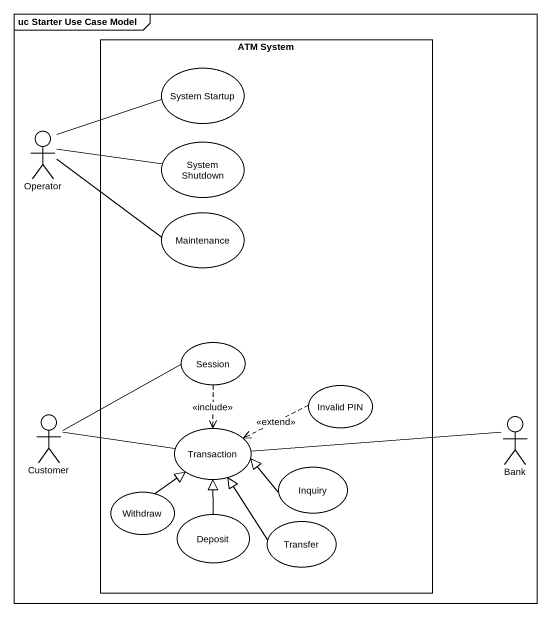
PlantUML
@startuml
mainframe uc Starter Use Case Model
rectangle "ATM System" as ATM_System {
  usecase "System Startup" as System_Startup
  usecase "System Shutdown" as System_Shutdown
  usecase Maintenance
  usecase Session
  usecase "Invalid PIN" as Invalid_PIN
  usecase Transaction
  usecase Inquiry
  usecase Withdraw
  usecase Deposit
  usecase Transfer
}
actor Operator
actor Customer
actor Bank
Operator -right- System_Startup
Operator -right- System_Shutdown
Operator -right- Maintenance
Session ..> Transaction : <<include>>
Invalid_PIN .left.> Transaction : <<extend>>
Customer -right- Session
Customer -right- Transaction
Bank -left- Transaction
Inquiry -left-|> Transaction
Withdraw -up-|> Transaction
Deposit -up-|> Transaction
Transfer -up-|> Transaction
@enduml
